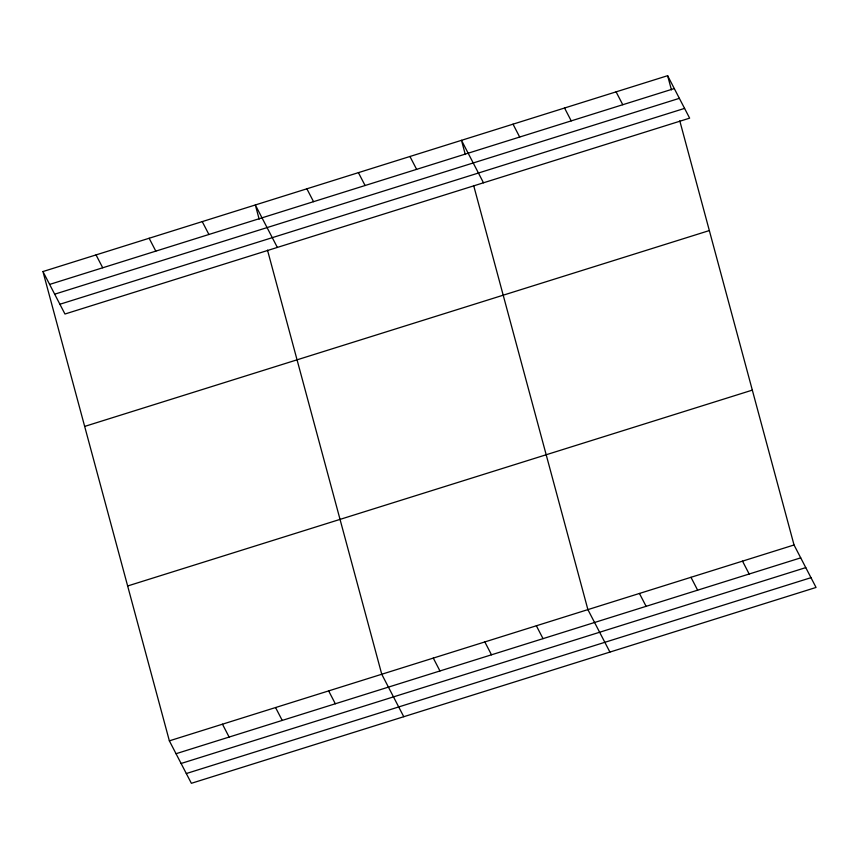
<?xml version="1.0" encoding="UTF-8"?>
<svg xmlns="http://www.w3.org/2000/svg" width="859" height="859" viewBox="0 0 859 859"><rect width="100%" height="100%" fill="white"/><g stroke="black" fill="none" stroke-linecap="round" stroke-linejoin="round"><path stroke-width="1.29" d="M42.95 271.551L667.626 75.699L689.637 118.155L64.962 314.018L42.95 271.551L169.363 740.845L191.374 783.301L816.05 587.449L794.038 544.982L679.791 120.872M49.618 284.426L674.294 88.563M54.686 294.186L679.362 98.334M59.894 304.247L684.569 108.395M84.665 426.418L709.341 230.566M127.647 585.978L752.323 390.126M169.363 740.845L794.038 544.982M176.031 753.708L800.706 557.856M181.099 763.479L805.774 567.616M186.306 773.54L810.993 577.678M616.096 91.859L622.764 104.723M564.556 108.019L571.224 120.883M742.509 561.142L749.177 574.016M513.016 124.168L519.684 137.043M690.969 577.302L697.637 590.165M483.488 182.784L461.487 140.328L465.31 154.523M639.44 593.462L646.108 606.325M409.947 156.488L416.615 169.352M609.911 652.078L587.9 609.622L473.653 185.501M358.407 172.648L365.086 185.512M536.36 625.781L543.028 638.645M306.878 188.808L313.546 201.672M484.83 641.931L491.498 654.805M277.35 247.424L255.338 204.968L259.16 219.163M433.29 658.091L439.958 670.965M202.241 221.611L208.909 234.475M403.762 716.707L381.75 674.251L267.503 250.13M149.144 238.254L155.812 251.129M328.653 690.904L335.321 703.768M96.047 254.908L102.715 267.772M275.556 707.548L282.224 720.411M222.46 724.191L229.128 737.065M667.626 75.699L671.448 89.894"/></g></svg>
